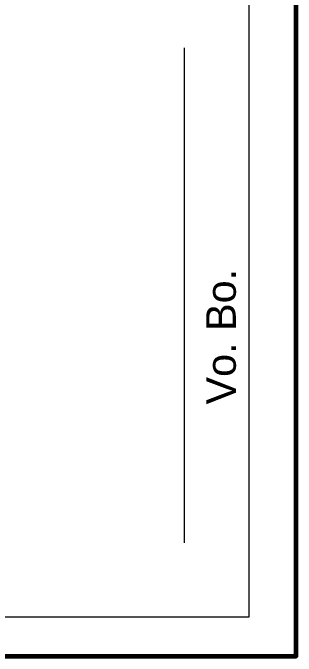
# Model space of a CAD drawing. Header units: millimetres. Extents: x 1.9 to 43.8, y 1.5 to 30.
# Drawn here: x 42.043 to 43.785, y 1.488 to 5.449 of the extents above; entities that cross this region are included whole.
import ezdxf

# ---------------------------------------------------------------- set-up
doc = ezdxf.new("R2010")
doc.units = ezdxf.units.MM
for name, color, linetype in [('PDF_0', 7, 'Continuous'), ('PDF_COTAS', 7, 'Continuous'), ('PDF_Text', 7, 'Continuous')]:
    doc.layers.add(name, color=color, linetype=linetype)
doc.styles.add('PDF BaskOldFace', font='arial.ttf')

msp = doc.modelspace()

# ---------------------------------------------------------------- linework, layer by layer
at = {"layer": 'PDF_0', "color": 28, "lineweight": 60, "true_color": 0x0d0d0d}
msp.add_lwpolyline([(1.8617, 1.4881), (43.7853, 1.4881), (43.7853, 29.9844), (1.8617, 29.9844)], close=True, dxfattribs=at)
at = {"layer": 'PDF_0', "lineweight": 18}
msp.add_lwpolyline([(40.1213, 10.7276), (39.372, 10.7276), (39.372, 1.7294), (43.4964, 1.7294), (43.4964, 10.7276)], close=True, dxfattribs=at)
msp.add_lwpolyline([(43.0995, 2.1866), (43.0995, 5.2347)], dxfattribs=at)
at = {"layer": 'PDF_COTAS', "lineweight": 18}
msp.add_lwpolyline([(39.372, 1.7294), (43.4964, 1.7294)], dxfattribs=at)

# ---------------------------------------------------------------- texts
at = {"layer": 'PDF_Text', "insert": (43.3246, 3.0376), "char_height": 0.18229, "attachment_point": 4, "rotation": 90, "style": 'PDF BaskOldFace'}
msp.add_mtext('Vo. Bo.', dxfattribs=at)

doc.saveas('drawing.dxf')
